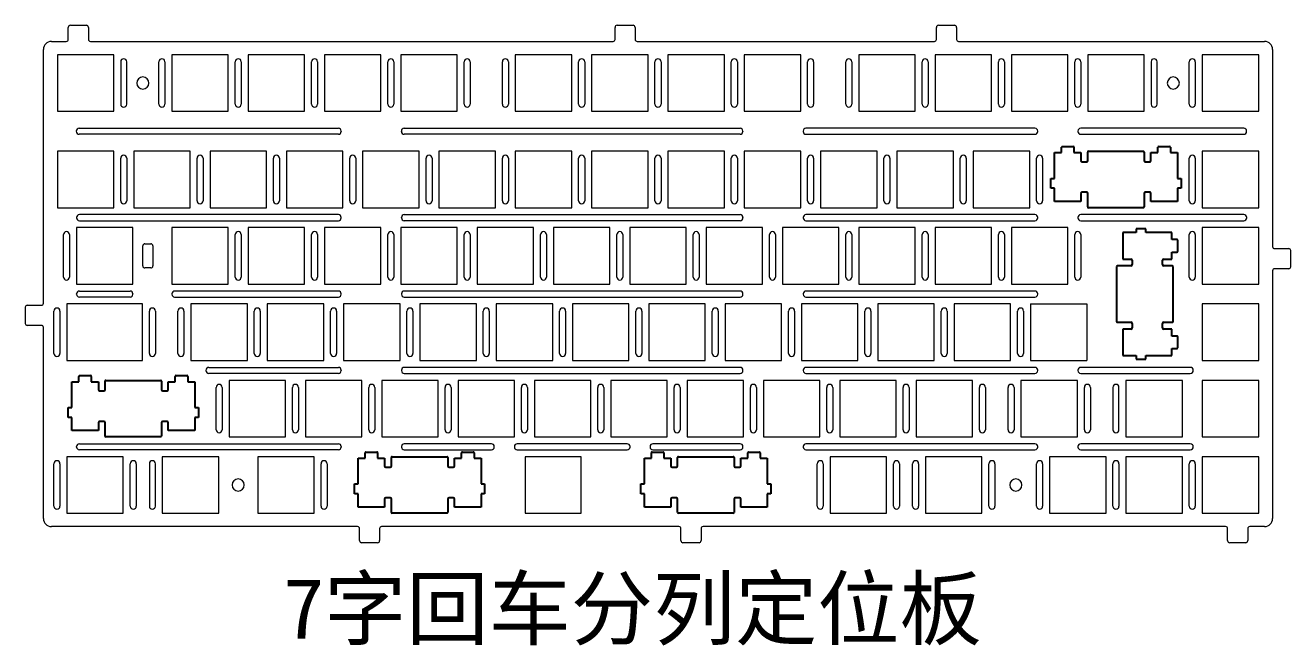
# Model space of a CAD drawing. Header units: millimetres. Extents: x 1701 to 2016, y 630 to 1295.
# Drawn here: x 1701.1 to 2016.1, y 629.6 to 783.9 of the extents above; entities that cross this region are included whole.
import ezdxf

# ---------------------------------------------------------------- set-up
doc = ezdxf.new("R2010")
doc.units = ezdxf.units.MM
doc.layers.add('102', color=7, linetype='Continuous', true_color=0xffffff)
doc.styles.get("Standard").update_dxf_attribs({"font": 'arial.ttf'})

msp = doc.modelspace()

# ---------------------------------------------------------------- linework, layer by layer
at = {"layer": '102', "color": 7, "linetype": 'Continuous', "lineweight": 18}
for p, q in [((1711.78, 780.42), (1711.78, 783.42)), ((1712.28, 783.92), (1716.28, 783.92)), ((1716.78, 783.42), (1716.78, 780.42)), ((1847.88, 780.42), (1847.88, 783.42)), ((1848.38, 783.92), (1852.38, 783.92)), ((1852.88, 783.42), (1852.88, 780.42)), ((1927.88, 780.42), (1927.88, 783.42)), ((1928.38, 783.92), (1932.38, 783.92)), ((1932.88, 783.42), (1932.88, 780.42)), ((1707.57, 779.92), (1711.28, 779.92)), ((1717.28, 779.92), (1847.38, 779.92)), ((1853.38, 779.92), (1927.38, 779.92)), ((1933.38, 779.92), (2009.57, 779.92)), ((1705.57, 714.77), (1705.57, 777.92)), ((1709.05, 776.6), (1709.05, 762.55)), ((1723.1, 776.6), (1709.05, 776.6)), ((1723.1, 762.55), (1723.1, 776.6)), ((1737.55, 776.6), (1737.55, 762.55)), ((1751.6, 776.6), (1737.55, 776.6)), ((1751.6, 762.55), (1751.6, 776.6)), ((1756.55, 776.6), (1756.55, 762.55)), ((1770.6, 776.6), (1756.55, 776.6)), ((1770.6, 762.55), (1770.6, 776.6)), ((1775.55, 776.6), (1775.55, 762.55)), ((1789.6, 776.6), (1775.55, 776.6)), ((1789.6, 762.55), (1789.6, 776.6)), ((1794.55, 776.6), (1794.55, 762.55)), ((1808.6, 776.6), (1794.55, 776.6)), ((1808.6, 762.55), (1808.6, 776.6)), ((1823.05, 776.6), (1823.05, 762.55)), ((1837.1, 776.6), (1823.05, 776.6)), ((1837.1, 762.55), (1837.1, 776.6)), ((1842.05, 776.6), (1842.05, 762.55)), ((1856.1, 776.6), (1842.05, 776.6)), ((1856.1, 762.55), (1856.1, 776.6)), ((1861.05, 776.6), (1861.05, 762.55)), ((1875.1, 776.6), (1861.05, 776.6)), ((1875.1, 762.55), (1875.1, 776.6)), ((1880.05, 776.6), (1880.05, 762.55)), ((1894.1, 776.6), (1880.05, 776.6)), ((1894.1, 762.55), (1894.1, 776.6)), ((1922.6, 776.6), (1908.55, 776.6)), ((1908.55, 776.6), (1908.55, 762.55)), ((1922.6, 762.55), (1922.6, 776.6)), ((1941.6, 776.6), (1927.55, 776.6)), ((1927.55, 776.6), (1927.55, 762.55)), ((1941.6, 762.55), (1941.6, 776.6)), ((1960.6, 776.6), (1946.55, 776.6)), ((1946.55, 776.6), (1946.55, 762.55)), ((1960.6, 762.55), (1960.6, 776.6)), ((1979.6, 776.6), (1965.55, 776.6)), ((1965.55, 776.6), (1965.55, 762.55)), ((1979.6, 762.55), (1979.6, 776.6)), ((2008.1, 776.6), (1994.05, 776.6)), ((1994.05, 776.6), (1994.05, 762.55)), ((2008.1, 762.55), (2008.1, 776.6)), ((2011.57, 777.92), (2011.57, 728.87)), ((1724.82, 774.85), (1724.82, 764.3)), ((1726.32, 764.3), (1726.32, 774.85)), ((1734.32, 764.3), (1734.32, 774.85)), ((1735.82, 774.85), (1735.82, 764.3)), ((1753.32, 764.3), (1753.32, 774.85)), ((1754.82, 774.85), (1754.82, 764.3)), ((1772.32, 764.3), (1772.32, 774.85)), ((1773.82, 774.85), (1773.82, 764.3)), ((1791.32, 764.3), (1791.32, 774.85)), ((1792.82, 774.85), (1792.82, 764.3)), ((1810.32, 764.3), (1810.32, 774.85)), ((1811.82, 774.85), (1811.82, 764.3)), ((1819.82, 764.3), (1819.82, 774.85)), ((1821.32, 774.85), (1821.32, 764.3)), ((1838.82, 764.3), (1838.82, 774.85)), ((1840.32, 774.85), (1840.32, 764.3)), ((1857.82, 764.3), (1857.82, 774.85)), ((1859.32, 774.85), (1859.32, 764.3)), ((1876.82, 764.3), (1876.82, 774.85)), ((1878.32, 774.85), (1878.32, 764.3)), ((1895.82, 764.3), (1895.82, 774.85)), ((1897.32, 774.85), (1897.32, 764.3)), ((1905.32, 764.3), (1905.32, 774.85)), ((1906.82, 774.85), (1906.82, 764.3)), ((1924.32, 764.3), (1924.32, 774.85)), ((1925.82, 774.85), (1925.82, 764.3)), ((1943.32, 764.3), (1943.32, 774.85)), ((1944.82, 774.85), (1944.82, 764.3)), ((1962.32, 764.3), (1962.32, 774.85)), ((1963.82, 774.85), (1963.82, 764.3)), ((1981.32, 774.85), (1981.32, 764.3)), ((1982.82, 764.3), (1982.82, 774.85)), ((1990.82, 764.3), (1990.82, 774.85)), ((1992.32, 774.85), (1992.32, 764.3)), ((1709.05, 762.55), (1723.1, 762.55)), ((1737.55, 762.55), (1751.6, 762.55)), ((1756.55, 762.55), (1770.6, 762.55)), ((1775.55, 762.55), (1789.6, 762.55)), ((1794.55, 762.55), (1808.6, 762.55)), ((1823.05, 762.55), (1837.1, 762.55)), ((1842.05, 762.55), (1856.1, 762.55)), ((1861.05, 762.55), (1875.1, 762.55)), ((1880.05, 762.55), (1894.1, 762.55)), ((1908.55, 762.55), (1922.6, 762.55)), ((1927.55, 762.55), (1941.6, 762.55)), ((1946.55, 762.55), (1960.6, 762.55)), ((1965.55, 762.55), (1979.6, 762.55)), ((1994.05, 762.55), (2008.1, 762.55)), ((1714.51, 758.32), (1779, 758.32)), ((1779, 756.82), (1714.51, 756.82)), ((1779.7, 757.62), (1779.7, 757.52)), ((1794.7, 757.52), (1794.7, 757.62)), ((1795.4, 758.32), (1879, 758.32)), ((1879, 756.82), (1795.4, 756.82)), ((1879.7, 757.62), (1879.7, 757.52)), ((1894.7, 757.62), (1894.7, 757.52)), ((1952.4, 758.32), (1895.4, 758.32)), ((1895.4, 756.82), (1952.4, 756.82)), ((1953.1, 757.52), (1953.1, 757.62)), ((1963.1, 757.62), (1963.1, 757.52)), ((2004.41, 758.32), (1963.8, 758.32)), ((1963.8, 756.82), (2004.41, 756.82)), ((2005.11, 757.52), (2005.11, 757.62)), ((1709.05, 752.6), (1709.05, 738.55)), ((1723.1, 752.6), (1709.05, 752.6)), ((1723.1, 738.55), (1723.1, 752.6)), ((1724.82, 740.3), (1724.82, 750.85)), ((1726.32, 750.85), (1726.32, 740.3)), ((1728.05, 752.6), (1728.05, 738.55)), ((1742.1, 752.6), (1728.05, 752.6)), ((1742.1, 738.55), (1742.1, 752.6)), ((1743.82, 740.3), (1743.82, 750.85)), ((1745.32, 750.85), (1745.32, 740.3)), ((1747.05, 752.6), (1747.05, 738.55)), ((1761.1, 752.6), (1747.05, 752.6)), ((1761.1, 738.55), (1761.1, 752.6)), ((1762.82, 740.3), (1762.82, 750.85)), ((1764.32, 750.85), (1764.32, 740.3)), ((1766.05, 752.6), (1766.05, 738.55)), ((1780.1, 752.6), (1766.05, 752.6)), ((1780.1, 738.55), (1780.1, 752.6)), ((1781.82, 740.3), (1781.82, 750.85)), ((1783.32, 750.85), (1783.32, 740.3)), ((1785.05, 752.6), (1785.05, 738.55)), ((1799.1, 752.6), (1785.05, 752.6)), ((1799.1, 738.55), (1799.1, 752.6)), ((1800.82, 740.3), (1800.82, 750.85)), ((1802.32, 750.85), (1802.32, 740.3)), ((1804.05, 752.6), (1804.05, 738.55)), ((1818.1, 752.6), (1804.05, 752.6)), ((1818.1, 738.55), (1818.1, 752.6)), ((1819.82, 740.3), (1819.82, 750.85)), ((1821.32, 750.85), (1821.32, 740.3)), ((1823.05, 752.6), (1823.05, 738.55)), ((1837.1, 752.6), (1823.05, 752.6)), ((1837.1, 738.55), (1837.1, 752.6)), ((1838.82, 740.3), (1838.82, 750.85)), ((1840.32, 750.85), (1840.32, 740.3)), ((1842.05, 752.6), (1842.05, 738.55)), ((1856.1, 752.6), (1842.05, 752.6)), ((1856.1, 738.55), (1856.1, 752.6)), ((1857.82, 740.3), (1857.82, 750.85)), ((1859.32, 750.85), (1859.32, 740.3)), ((1861.05, 752.6), (1861.05, 738.55)), ((1875.1, 752.6), (1861.05, 752.6)), ((1875.1, 738.55), (1875.1, 752.6)), ((1876.82, 740.3), (1876.82, 750.85)), ((1878.32, 750.85), (1878.32, 740.3)), ((1880.05, 752.6), (1880.05, 738.55)), ((1894.1, 752.6), (1880.05, 752.6)), ((1894.1, 738.55), (1894.1, 752.6)), ((1895.82, 740.3), (1895.82, 750.85)), ((1897.32, 750.85), (1897.32, 740.3)), ((1913.1, 752.6), (1899.05, 752.6)), ((1899.05, 752.6), (1899.05, 738.55)), ((1913.1, 738.55), (1913.1, 752.6)), ((1914.82, 740.3), (1914.82, 750.85)), ((1916.32, 750.85), (1916.32, 740.3)), ((1932.1, 752.6), (1918.05, 752.6)), ((1918.05, 752.6), (1918.05, 738.55)), ((1932.1, 738.55), (1932.1, 752.6)), ((1933.82, 740.3), (1933.82, 750.85)), ((1935.32, 750.85), (1935.32, 740.3)), ((1951.1, 752.6), (1937.05, 752.6)), ((1937.05, 752.6), (1937.05, 738.55)), ((1951.1, 738.55), (1951.1, 752.6)), ((1952.82, 740.3), (1952.82, 750.85)), ((1954.32, 750.85), (1954.32, 740.3)), ((1990.82, 740.3), (1990.82, 750.85)), ((1992.32, 750.85), (1992.32, 740.3)), ((2008.1, 752.6), (1994.05, 752.6)), ((1994.05, 752.6), (1994.05, 738.55)), ((2008.1, 738.55), (2008.1, 752.6)), ((1709.05, 738.55), (1723.1, 738.55)), ((1728.05, 738.55), (1742.1, 738.55)), ((1747.05, 738.55), (1761.1, 738.55)), ((1766.05, 738.55), (1780.1, 738.55)), ((1785.05, 738.55), (1799.1, 738.55)), ((1804.05, 738.55), (1818.1, 738.55)), ((1823.05, 738.55), (1837.1, 738.55)), ((1842.05, 738.55), (1856.1, 738.55)), ((1861.05, 738.55), (1875.1, 738.55)), ((1880.05, 738.55), (1894.1, 738.55)), ((1899.05, 738.55), (1913.1, 738.55)), ((1918.05, 738.55), (1932.1, 738.55)), ((1937.05, 738.55), (1951.1, 738.55)), ((1994.05, 738.55), (2008.1, 738.55)), ((1713.82, 736.12), (1713.82, 736.02)), ((1779.01, 736.82), (1714.52, 736.82)), ((1714.52, 735.32), (1779.01, 735.32)), ((1779.71, 736.02), (1779.71, 736.12)), ((1794.71, 736.02), (1794.71, 736.12)), ((1795.41, 736.82), (1879.01, 736.82)), ((1879.01, 735.32), (1795.41, 735.32)), ((1879.71, 736.12), (1879.71, 736.02)), ((1894.71, 736.12), (1894.71, 736.02)), ((1952.41, 736.82), (1895.41, 736.82)), ((1895.41, 735.32), (1952.41, 735.32)), ((1953.11, 736.02), (1953.11, 736.12)), ((1963.11, 736.12), (1963.11, 736.02)), ((2004.42, 736.82), (1963.81, 736.82)), ((1963.81, 735.32), (2004.42, 735.32)), ((2005.12, 736.02), (2005.12, 736.12)), ((1710.57, 721.3), (1710.57, 731.85)), ((1712.07, 731.85), (1712.07, 721.3)), ((1713.8, 733.6), (1713.8, 719.55)), ((1727.85, 733.6), (1713.8, 733.6)), ((1727.85, 719.55), (1727.85, 733.6)), ((1737.55, 733.6), (1737.55, 719.55)), ((1751.6, 733.6), (1737.55, 733.6)), ((1751.6, 719.55), (1751.6, 733.6)), ((1753.32, 721.3), (1753.32, 731.85)), ((1754.82, 731.85), (1754.82, 721.3)), ((1756.55, 733.6), (1756.55, 719.55)), ((1770.6, 733.6), (1756.55, 733.6)), ((1770.6, 719.55), (1770.6, 733.6)), ((1772.32, 721.3), (1772.32, 731.85)), ((1773.82, 731.85), (1773.82, 721.3)), ((1775.55, 733.6), (1775.55, 719.55)), ((1789.6, 733.6), (1775.55, 733.6)), ((1789.6, 719.55), (1789.6, 733.6)), ((1791.32, 721.3), (1791.32, 731.85)), ((1792.82, 731.85), (1792.82, 721.3)), ((1794.55, 733.6), (1794.55, 719.55)), ((1808.6, 733.6), (1794.55, 733.6)), ((1808.6, 719.55), (1808.6, 733.6)), ((1810.32, 721.3), (1810.32, 731.85)), ((1811.82, 731.85), (1811.82, 721.3)), ((1813.55, 733.6), (1813.55, 719.55)), ((1827.6, 733.6), (1813.55, 733.6)), ((1827.6, 719.55), (1827.6, 733.6)), ((1829.32, 721.3), (1829.32, 731.85)), ((1830.82, 731.85), (1830.82, 721.3)), ((1832.55, 733.6), (1832.55, 719.55)), ((1846.6, 733.6), (1832.55, 733.6)), ((1846.6, 719.55), (1846.6, 733.6)), ((1848.32, 721.3), (1848.32, 731.85)), ((1849.82, 731.85), (1849.82, 721.3)), ((1851.55, 733.6), (1851.55, 719.55)), ((1865.6, 733.6), (1851.55, 733.6)), ((1865.6, 719.55), (1865.6, 733.6)), ((1867.32, 721.3), (1867.32, 731.85)), ((1868.82, 731.85), (1868.82, 721.3)), ((1870.55, 733.6), (1870.55, 719.55)), ((1884.6, 733.6), (1870.55, 733.6)), ((1884.6, 719.55), (1884.6, 733.6)), ((1886.32, 721.3), (1886.32, 731.85)), ((1887.82, 731.85), (1887.82, 721.3)), ((1889.55, 733.6), (1889.55, 719.55)), ((1903.6, 733.6), (1889.55, 733.6)), ((1903.6, 719.55), (1903.6, 733.6)), ((1905.32, 721.3), (1905.32, 731.85)), ((1906.82, 731.85), (1906.82, 721.3)), ((1922.6, 733.6), (1908.55, 733.6)), ((1908.55, 733.6), (1908.55, 719.55)), ((1922.6, 719.55), (1922.6, 733.6)), ((1924.32, 721.3), (1924.32, 731.85)), ((1925.82, 731.85), (1925.82, 721.3)), ((1941.6, 733.6), (1927.55, 733.6)), ((1927.55, 733.6), (1927.55, 719.55)), ((1941.6, 719.55), (1941.6, 733.6)), ((1943.32, 721.3), (1943.32, 731.85)), ((1944.82, 731.85), (1944.82, 721.3)), ((1960.6, 733.6), (1946.55, 733.6)), ((1946.55, 733.6), (1946.55, 719.55)), ((1960.6, 719.55), (1960.6, 733.6)), ((1962.32, 721.3), (1962.32, 731.85)), ((1963.82, 731.85), (1963.82, 721.3)), ((1990.82, 721.3), (1990.82, 731.85)), ((1992.32, 731.85), (1992.32, 721.3)), ((2008.1, 733.6), (1994.05, 733.6)), ((1994.05, 733.6), (1994.05, 719.55)), ((2008.1, 719.55), (2008.1, 733.6)), ((1730.32, 724.07), (1730.32, 729.07)), ((1730.82, 729.57), (1732.32, 729.57)), ((1732.82, 729.07), (1732.82, 724.07)), ((2012.07, 728.37), (2015.57, 728.37)), ((2016.07, 723.87), (2016.07, 727.87)), ((1732.32, 723.57), (1730.82, 723.57)), ((2011.57, 722.87), (2011.57, 661.22)), ((2015.57, 723.37), (2012.07, 723.37)), ((1713.8, 719.55), (1727.85, 719.55)), ((1737.55, 719.55), (1751.6, 719.55)), ((1756.55, 719.55), (1770.6, 719.55)), ((1775.55, 719.55), (1789.6, 719.55)), ((1794.55, 719.55), (1808.6, 719.55)), ((1813.55, 719.55), (1827.6, 719.55)), ((1832.55, 719.55), (1846.6, 719.55)), ((1851.55, 719.55), (1865.6, 719.55)), ((1870.55, 719.55), (1884.6, 719.55)), ((1889.55, 719.55), (1903.6, 719.55)), ((1908.55, 719.55), (1922.6, 719.55)), ((1927.55, 719.55), (1941.6, 719.55)), ((1946.55, 719.55), (1960.6, 719.55)), ((1994.05, 719.55), (2008.1, 719.55)), ((1713.82, 717.02), (1713.82, 717.12)), ((1714.52, 717.82), (1727.15, 717.82)), ((1727.15, 716.32), (1714.52, 716.32)), ((1727.85, 717.12), (1727.85, 717.02)), ((1737.55, 717.12), (1737.55, 717.02)), ((1779.01, 717.82), (1738.25, 717.82)), ((1738.25, 716.32), (1779.01, 716.32)), ((1779.71, 717.02), (1779.71, 717.12)), ((1794.71, 717.12), (1794.71, 717.02)), ((1879.01, 717.82), (1795.41, 717.82)), ((1795.41, 716.32), (1879.01, 716.32)), ((1879.71, 717.02), (1879.71, 717.12)), ((1894.71, 717.12), (1894.71, 717.02)), ((1952.41, 717.82), (1895.41, 717.82)), ((1895.41, 716.32), (1952.41, 716.32)), ((1953.11, 717.02), (1953.11, 717.12)), ((1701.07, 713.77), (1701.07, 709.77)), ((1701.57, 714.27), (1705.07, 714.27)), ((1708.2, 702.3), (1708.2, 712.85)), ((1709.7, 712.85), (1709.7, 702.3)), ((1711.42, 714.6), (1711.42, 700.55)), ((1730.22, 714.6), (1711.42, 714.6)), ((1730.22, 700.55), (1730.22, 714.6)), ((1731.95, 702.3), (1731.95, 712.85)), ((1733.45, 712.85), (1733.45, 702.3)), ((1739.07, 702.3), (1739.07, 712.85)), ((1740.57, 712.85), (1740.57, 702.3)), ((1742.3, 714.6), (1742.3, 700.55)), ((1756.35, 714.6), (1742.3, 714.6)), ((1756.35, 700.55), (1756.35, 714.6)), ((1758.07, 702.3), (1758.07, 712.85)), ((1759.57, 712.85), (1759.57, 702.3)), ((1775.35, 714.6), (1761.3, 714.6)), ((1761.3, 714.6), (1761.3, 700.55)), ((1775.35, 700.55), (1775.35, 714.6)), ((1777.07, 702.3), (1777.07, 712.85)), ((1778.57, 712.85), (1778.57, 702.3)), ((1794.35, 714.6), (1780.3, 714.6)), ((1780.3, 714.6), (1780.3, 700.55)), ((1794.35, 700.55), (1794.35, 714.6)), ((1796.07, 702.3), (1796.07, 712.85)), ((1797.57, 712.85), (1797.57, 702.3)), ((1813.35, 714.6), (1799.3, 714.6)), ((1799.3, 714.6), (1799.3, 700.55)), ((1813.35, 700.55), (1813.35, 714.6)), ((1815.07, 702.3), (1815.07, 712.85)), ((1816.57, 712.85), (1816.57, 702.3)), ((1832.35, 714.6), (1818.3, 714.6)), ((1818.3, 714.6), (1818.3, 700.55)), ((1832.35, 700.55), (1832.35, 714.6)), ((1834.07, 702.3), (1834.07, 712.85)), ((1835.57, 712.85), (1835.57, 702.3)), ((1851.35, 714.6), (1837.3, 714.6)), ((1837.3, 714.6), (1837.3, 700.55)), ((1851.35, 700.55), (1851.35, 714.6)), ((1853.07, 702.3), (1853.07, 712.85)), ((1854.57, 712.85), (1854.57, 702.3)), ((1870.35, 714.6), (1856.3, 714.6)), ((1856.3, 714.6), (1856.3, 700.55)), ((1870.35, 700.55), (1870.35, 714.6)), ((1872.07, 702.3), (1872.07, 712.85)), ((1873.57, 712.85), (1873.57, 702.3)), ((1889.35, 714.6), (1875.3, 714.6)), ((1875.3, 714.6), (1875.3, 700.55)), ((1889.35, 700.55), (1889.35, 714.6)), ((1891.07, 702.3), (1891.07, 712.85)), ((1892.57, 712.85), (1892.57, 702.3)), ((1908.35, 714.6), (1894.3, 714.6)), ((1894.3, 714.6), (1894.3, 700.55)), ((1908.35, 700.55), (1908.35, 714.6)), ((1910.07, 702.3), (1910.07, 712.85)), ((1911.57, 712.85), (1911.57, 702.3)), ((1927.35, 714.6), (1913.3, 714.6)), ((1913.3, 714.6), (1913.3, 700.55)), ((1927.35, 700.55), (1927.35, 714.6)), ((1929.07, 702.3), (1929.07, 712.85)), ((1930.57, 712.85), (1930.57, 702.3)), ((1946.35, 714.6), (1932.3, 714.6)), ((1932.3, 714.6), (1932.3, 700.55)), ((1946.35, 700.55), (1946.35, 714.6)), ((1948.07, 702.3), (1948.07, 712.85)), ((1949.57, 712.85), (1949.57, 702.3)), ((1951.3, 714.6), (1965.35, 714.6)), ((1951.3, 714.6), (1951.3, 700.55)), ((1965.35, 714.6), (1965.35, 700.55)), ((2008.1, 714.6), (1994.05, 714.6)), ((1994.05, 714.6), (1994.05, 700.55)), ((2008.1, 700.55), (2008.1, 714.6)), ((1705.07, 709.27), (1701.57, 709.27)), ((1705.57, 661.22), (1705.57, 708.77)), ((1711.42, 700.55), (1730.22, 700.55)), ((1742.3, 700.55), (1756.35, 700.55)), ((1761.3, 700.55), (1775.35, 700.55)), ((1780.3, 700.55), (1794.35, 700.55)), ((1799.3, 700.55), (1813.35, 700.55)), ((1818.3, 700.55), (1832.35, 700.55)), ((1837.3, 700.55), (1851.35, 700.55)), ((1856.3, 700.55), (1870.35, 700.55)), ((1875.3, 700.55), (1889.35, 700.55)), ((1894.3, 700.55), (1908.35, 700.55)), ((1913.3, 700.55), (1927.35, 700.55)), ((1932.3, 700.55), (1946.35, 700.55)), ((1951.3, 700.55), (1965.35, 700.55)), ((1994.05, 700.55), (2008.1, 700.55)), ((1746.76, 698.82), (1779.01, 698.82)), ((1779.01, 697.32), (1746.76, 697.32)), ((1779.71, 698.12), (1779.71, 698.02)), ((1794.71, 698.12), (1794.71, 698.02)), ((1879.01, 698.82), (1795.41, 698.82)), ((1795.41, 697.32), (1879.01, 697.32)), ((1879.71, 698.02), (1879.71, 698.12)), ((1894.71, 698.12), (1894.71, 698.02)), ((1952.41, 698.82), (1895.41, 698.82)), ((1895.41, 697.32), (1952.41, 697.32)), ((1953.11, 698.02), (1953.11, 698.12)), ((1963.11, 698.12), (1963.11, 698.02)), ((1991.06, 698.82), (1963.81, 698.82)), ((1963.81, 697.32), (1991.06, 697.32)), ((1748.57, 683.3), (1748.57, 693.85)), ((1750.07, 693.85), (1750.07, 683.3)), ((1751.8, 695.6), (1751.8, 681.55)), ((1765.85, 695.6), (1751.8, 695.6)), ((1765.85, 681.55), (1765.85, 695.6)), ((1767.57, 683.3), (1767.57, 693.85)), ((1769.07, 693.85), (1769.07, 683.3)), ((1770.8, 695.6), (1770.8, 681.55)), ((1784.85, 695.6), (1770.8, 695.6)), ((1784.85, 681.55), (1784.85, 695.6)), ((1786.57, 683.3), (1786.57, 693.85)), ((1788.07, 693.85), (1788.07, 683.3)), ((1803.85, 695.6), (1789.8, 695.6)), ((1789.8, 695.6), (1789.8, 681.55)), ((1803.85, 681.55), (1803.85, 695.6)), ((1805.57, 683.3), (1805.57, 693.85)), ((1807.07, 693.85), (1807.07, 683.3)), ((1822.85, 695.6), (1808.8, 695.6)), ((1808.8, 695.6), (1808.8, 681.55)), ((1822.85, 681.55), (1822.85, 695.6)), ((1824.57, 683.3), (1824.57, 693.85)), ((1826.07, 693.85), (1826.07, 683.3)), ((1841.85, 695.6), (1827.8, 695.6)), ((1827.8, 695.6), (1827.8, 681.55)), ((1841.85, 681.55), (1841.85, 695.6)), ((1843.57, 683.3), (1843.57, 693.85)), ((1845.07, 693.85), (1845.07, 683.3)), ((1860.85, 695.6), (1846.8, 695.6)), ((1846.8, 695.6), (1846.8, 681.55)), ((1860.85, 681.55), (1860.85, 695.6)), ((1862.57, 683.3), (1862.57, 693.85)), ((1864.07, 693.85), (1864.07, 683.3)), ((1879.85, 695.6), (1865.8, 695.6)), ((1865.8, 695.6), (1865.8, 681.55)), ((1879.85, 681.55), (1879.85, 695.6)), ((1881.57, 683.3), (1881.57, 693.85)), ((1883.07, 693.85), (1883.07, 683.3)), ((1898.85, 695.6), (1884.8, 695.6)), ((1884.8, 695.6), (1884.8, 681.55)), ((1898.85, 681.55), (1898.85, 695.6)), ((1900.57, 683.3), (1900.57, 693.85)), ((1902.07, 693.85), (1902.07, 683.3)), ((1917.85, 695.6), (1903.8, 695.6)), ((1903.8, 695.6), (1903.8, 681.55)), ((1917.85, 681.55), (1917.85, 695.6)), ((1919.57, 683.3), (1919.57, 693.85)), ((1921.07, 693.85), (1921.07, 683.3)), ((1936.85, 695.6), (1922.8, 695.6)), ((1922.8, 695.6), (1922.8, 681.55)), ((1936.85, 681.55), (1936.85, 695.6)), ((1938.57, 683.3), (1938.57, 693.85)), ((1940.07, 693.85), (1940.07, 683.3)), ((1945.7, 683.3), (1945.7, 693.85)), ((1947.2, 693.85), (1947.2, 683.3)), ((1948.92, 695.6), (1948.92, 681.55)), ((1962.97, 695.6), (1948.92, 695.6)), ((1962.97, 681.55), (1962.97, 695.6)), ((1964.7, 683.3), (1964.7, 693.85)), ((1966.2, 693.85), (1966.2, 683.3)), ((1971.82, 693.85), (1971.82, 683.3)), ((1973.32, 683.3), (1973.32, 693.85)), ((1975.05, 695.6), (1975.05, 681.55)), ((1989.1, 695.6), (1975.05, 695.6)), ((1989.1, 681.55), (1989.1, 695.6)), ((1994.05, 695.6), (1994.05, 681.55)), ((2008.1, 695.6), (1994.05, 695.6)), ((2008.1, 681.55), (2008.1, 695.6)), ((1751.8, 681.55), (1765.85, 681.55)), ((1770.8, 681.55), (1784.85, 681.55)), ((1789.8, 681.55), (1803.85, 681.55)), ((1808.8, 681.55), (1822.85, 681.55)), ((1827.8, 681.55), (1841.85, 681.55)), ((1846.8, 681.55), (1860.85, 681.55)), ((1865.8, 681.55), (1879.85, 681.55)), ((1884.8, 681.55), (1898.85, 681.55)), ((1903.8, 681.55), (1917.85, 681.55)), ((1922.8, 681.55), (1936.85, 681.55)), ((1948.92, 681.55), (1962.97, 681.55)), ((1975.05, 681.55), (1989.1, 681.55)), ((1994.05, 681.55), (2008.1, 681.55)), ((1713.82, 679.02), (1713.82, 679.12)), ((1714.52, 679.82), (1779.01, 679.82)), ((1779.01, 678.32), (1714.52, 678.32)), ((1779.71, 679.12), (1779.71, 679.02)), ((1794.71, 679.12), (1794.71, 679.02)), ((1817.12, 679.82), (1795.41, 679.82)), ((1795.41, 678.32), (1817.12, 678.32)), ((1817.82, 679.02), (1817.82, 679.12)), ((1822.82, 679.12), (1822.82, 679.02)), ((1850.9, 679.82), (1823.52, 679.82)), ((1823.52, 678.32), (1850.9, 678.32)), ((1851.6, 679.02), (1851.6, 679.12)), ((1856.6, 679.12), (1856.6, 679.02)), ((1879.01, 679.82), (1857.3, 679.82)), ((1857.3, 678.32), (1879.01, 678.32)), ((1879.71, 679.02), (1879.71, 679.12)), ((1894.71, 679.12), (1894.71, 679.02)), ((1952.41, 679.82), (1895.41, 679.82)), ((1895.41, 678.32), (1952.41, 678.32)), ((1953.11, 679.02), (1953.11, 679.12)), ((1963.11, 679.12), (1963.11, 679.02)), ((1991.06, 679.82), (1963.81, 679.82)), ((1963.81, 678.32), (1991.06, 678.32)), ((1708.2, 664.3), (1708.2, 674.85)), ((1709.7, 674.85), (1709.7, 664.3)), ((1711.42, 676.6), (1711.42, 662.55)), ((1725.47, 676.6), (1711.42, 676.6)), ((1725.47, 662.55), (1725.47, 676.6)), ((1727.2, 664.3), (1727.2, 674.85)), ((1728.7, 674.85), (1728.7, 664.3)), ((1731.95, 674.85), (1731.95, 664.3)), ((1733.45, 664.3), (1733.45, 674.85)), ((1735.17, 676.6), (1735.17, 662.55)), ((1749.22, 676.6), (1735.17, 676.6)), ((1749.22, 662.55), (1749.22, 676.6)), ((1758.92, 676.6), (1758.92, 662.55)), ((1772.97, 676.6), (1758.92, 676.6)), ((1772.97, 662.55), (1772.97, 676.6)), ((1774.7, 664.3), (1774.7, 674.85)), ((1776.2, 674.85), (1776.2, 664.3)), ((1825.47, 676.57), (1825.47, 662.57)), ((1839.47, 676.57), (1825.47, 676.57)), ((1839.47, 662.57), (1839.47, 676.57)), ((1898.2, 664.3), (1898.2, 674.85)), ((1899.7, 674.85), (1899.7, 664.3)), ((1901.42, 676.6), (1901.42, 662.55)), ((1915.47, 676.6), (1901.42, 676.6)), ((1915.47, 662.55), (1915.47, 676.6)), ((1917.2, 664.3), (1917.2, 674.85)), ((1918.7, 674.85), (1918.7, 664.3)), ((1921.95, 664.3), (1921.95, 674.85)), ((1923.45, 674.85), (1923.45, 664.3)), ((1925.17, 676.6), (1925.17, 662.55)), ((1939.22, 676.6), (1925.17, 676.6)), ((1939.22, 662.55), (1939.22, 676.6)), ((1940.95, 664.3), (1940.95, 674.85)), ((1942.45, 674.85), (1942.45, 664.3)), ((1952.82, 664.3), (1952.82, 674.85)), ((1954.32, 674.85), (1954.32, 664.3)), ((1956.05, 676.6), (1956.05, 662.55)), ((1970.1, 676.6), (1956.05, 676.6)), ((1970.1, 662.55), (1970.1, 676.6)), ((1971.82, 664.3), (1971.82, 674.85)), ((1973.32, 674.85), (1973.32, 664.3)), ((1975.05, 676.6), (1975.05, 662.55)), ((1989.1, 676.6), (1975.05, 676.6)), ((1989.1, 662.55), (1989.1, 676.6)), ((1990.82, 664.3), (1990.82, 674.85)), ((1992.32, 674.85), (1992.32, 664.3)), ((1994.05, 676.6), (1994.05, 662.55)), ((2008.1, 676.6), (1994.05, 676.6)), ((2008.1, 662.55), (2008.1, 676.6)), ((1711.42, 662.55), (1725.47, 662.55)), ((1735.17, 662.55), (1749.22, 662.55)), ((1758.92, 662.55), (1772.97, 662.55)), ((1825.47, 662.57), (1839.47, 662.57)), ((1901.42, 662.55), (1915.47, 662.55)), ((1925.17, 662.55), (1939.22, 662.55)), ((1956.05, 662.55), (1970.1, 662.55)), ((1975.05, 662.55), (1989.1, 662.55)), ((1994.05, 662.55), (2008.1, 662.55)), ((1783.78, 659.22), (1707.57, 659.22)), ((1784.28, 655.72), (1784.28, 658.72)), ((1789.28, 658.72), (1789.28, 655.72)), ((1863.78, 659.22), (1789.78, 659.22)), ((1864.28, 655.72), (1864.28, 658.72)), ((1869.28, 658.72), (1869.28, 655.72)), ((1999.88, 659.22), (1869.78, 659.22)), ((2000.38, 655.72), (2000.38, 658.72)), ((2005.38, 658.72), (2005.38, 655.72)), ((2009.57, 659.22), (2005.88, 659.22)), ((1788.78, 655.22), (1784.78, 655.22)), ((1868.78, 655.22), (1864.78, 655.22)), ((2004.88, 655.22), (2000.88, 655.22))]:
    msp.add_line(p, q, dxfattribs=at)
at = {"layer": '102', "color": 7, "linetype": 'Continuous'}
for p, q in [((1959.02, 752.27), (1959.02, 753.57)), ((1959.22, 753.77), (1961.92, 753.77)), ((1962.12, 753.57), (1962.12, 752.27)), ((1983.02, 752.27), (1983.02, 753.57)), ((1983.22, 753.77), (1985.92, 753.77)), ((1986.12, 753.57), (1986.12, 752.27)), ((1957.27, 745.82), (1957.27, 752.27)), ((1957.27, 752.27), (1959.02, 752.27)), ((1962.12, 752.27), (1963.87, 752.27)), ((1963.87, 752.27), (1963.87, 750.27)), ((1964.17, 749.97), (1965.25, 749.97)), ((1965.55, 750.27), (1965.55, 752.4)), ((1965.75, 752.6), (1979.4, 752.6)), ((1979.6, 752.4), (1979.6, 750.27)), ((1979.9, 749.97), (1980.97, 749.97)), ((1981.27, 750.27), (1981.27, 752.27)), ((1981.27, 752.27), (1983.02, 752.27)), ((1986.12, 752.27), (1987.87, 752.27)), ((1987.87, 752.27), (1987.87, 745.82)), ((1956.37, 743.4), (1956.37, 745.82)), ((1956.37, 745.82), (1957.27, 745.82)), ((1957.27, 743.4), (1956.37, 743.4)), ((1957.27, 740.09), (1957.27, 743.4)), ((1987.87, 745.82), (1988.77, 745.82)), ((1987.87, 743.4), (1987.87, 740.09)), ((1988.77, 743.4), (1987.87, 743.4)), ((1988.77, 745.82), (1988.77, 743.4)), ((1963.87, 742.09), (1963.87, 740.09)), ((1965.25, 742.39), (1964.17, 742.39)), ((1965.55, 738.75), (1965.55, 742.09)), ((1979.6, 742.09), (1979.6, 738.75)), ((1980.97, 742.39), (1979.9, 742.39)), ((1981.27, 740.09), (1981.27, 742.09)), ((1963.87, 740.09), (1957.27, 740.09)), ((1979.4, 738.55), (1965.75, 738.55)), ((1987.87, 740.09), (1981.27, 740.09)), ((1977.59, 732.37), (1974.28, 732.37)), ((1974.28, 732.37), (1974.28, 725.77)), ((1980.01, 733.27), (1977.59, 733.27)), ((1977.59, 733.27), (1977.59, 732.37)), ((1980.01, 732.37), (1980.01, 733.27)), ((1986.46, 732.37), (1980.01, 732.37)), ((1986.46, 730.62), (1986.46, 732.37)), ((1987.76, 730.62), (1986.46, 730.62)), ((1987.96, 727.72), (1987.96, 730.42)), ((1974.28, 725.77), (1976.28, 725.77)), ((1976.58, 725.47), (1976.58, 724.4)), ((1984.16, 724.4), (1984.16, 725.47)), ((1984.46, 725.77), (1986.46, 725.77)), ((1986.46, 727.52), (1987.76, 727.52)), ((1986.46, 725.77), (1986.46, 727.52)), ((1972.74, 723.9), (1972.74, 710.25)), ((1976.28, 724.1), (1972.94, 724.1)), ((1986.59, 724.1), (1984.46, 724.1)), ((1986.79, 710.25), (1986.79, 723.9)), ((1972.94, 710.05), (1976.28, 710.05)), ((1976.58, 709.75), (1976.58, 708.67)), ((1984.16, 708.67), (1984.16, 709.75)), ((1984.46, 710.05), (1986.59, 710.05)), ((1976.28, 708.37), (1974.28, 708.37)), ((1974.28, 708.37), (1974.28, 701.77)), ((1986.46, 708.37), (1984.46, 708.37)), ((1986.46, 706.62), (1986.46, 708.37)), ((1987.76, 706.62), (1986.46, 706.62)), ((1987.96, 703.72), (1987.96, 706.42)), ((1986.46, 703.52), (1987.76, 703.52)), ((1986.46, 701.77), (1986.46, 703.52)), ((1974.28, 701.77), (1977.59, 701.77)), ((1977.59, 701.77), (1977.59, 700.87)), ((1977.59, 700.87), (1980.01, 700.87)), ((1980.01, 701.77), (1986.46, 701.77)), ((1980.01, 700.87), (1980.01, 701.77)), ((1714.4, 695.27), (1714.4, 696.57)), ((1714.6, 696.77), (1717.3, 696.77)), ((1717.5, 696.57), (1717.5, 695.27)), ((1738.4, 695.27), (1738.4, 696.57)), ((1738.6, 696.77), (1741.3, 696.77)), ((1741.5, 696.57), (1741.5, 695.27)), ((1712.65, 688.82), (1712.65, 695.27)), ((1712.65, 695.27), (1714.4, 695.27)), ((1717.5, 695.27), (1719.25, 695.27)), ((1719.25, 695.27), (1719.25, 693.27)), ((1720.92, 693.27), (1720.92, 695.4)), ((1721.12, 695.6), (1734.77, 695.6)), ((1734.97, 695.4), (1734.97, 693.27)), ((1736.65, 693.27), (1736.65, 695.27)), ((1736.65, 695.27), (1738.4, 695.27)), ((1741.5, 695.27), (1743.25, 695.27)), ((1743.25, 695.27), (1743.25, 688.82)), ((1719.55, 692.97), (1720.62, 692.97)), ((1735.27, 692.97), (1736.35, 692.97)), ((1711.75, 686.4), (1711.75, 688.82)), ((1711.75, 688.82), (1712.65, 688.82)), ((1743.25, 688.82), (1744.15, 688.82)), ((1744.15, 688.82), (1744.15, 686.4)), ((1712.65, 686.4), (1711.75, 686.4)), ((1712.65, 683.09), (1712.65, 686.4)), ((1719.25, 685.09), (1719.25, 683.09)), ((1720.62, 685.39), (1719.55, 685.39)), ((1720.92, 681.75), (1720.92, 685.09)), ((1734.97, 685.09), (1734.97, 681.75)), ((1736.35, 685.39), (1735.27, 685.39)), ((1736.65, 683.09), (1736.65, 685.09)), ((1743.25, 686.4), (1743.25, 683.09)), ((1744.15, 686.4), (1743.25, 686.4)), ((1719.25, 683.09), (1712.65, 683.09)), ((1734.77, 681.55), (1721.12, 681.55)), ((1743.25, 683.09), (1736.65, 683.09)), ((1785.67, 676.27), (1785.67, 677.57)), ((1785.87, 677.77), (1788.57, 677.77)), ((1788.77, 677.57), (1788.77, 676.27)), ((1809.67, 676.27), (1809.67, 677.57)), ((1809.87, 677.77), (1812.57, 677.77)), ((1812.77, 677.57), (1812.77, 676.27)), ((1856.92, 676.27), (1856.92, 677.57)), ((1857.12, 677.77), (1859.82, 677.77)), ((1860.02, 677.57), (1860.02, 676.27)), ((1880.92, 676.27), (1880.92, 677.57)), ((1881.12, 677.77), (1883.82, 677.77)), ((1884.02, 677.57), (1884.02, 676.27)), ((1783.92, 669.82), (1783.92, 676.27)), ((1783.92, 676.27), (1785.67, 676.27)), ((1788.77, 676.27), (1790.52, 676.27)), ((1790.52, 676.27), (1790.52, 674.27)), ((1792.2, 674.27), (1792.2, 676.4)), ((1792.4, 676.6), (1806.05, 676.6)), ((1806.25, 676.4), (1806.25, 674.27)), ((1807.92, 674.27), (1807.92, 676.27)), ((1807.92, 676.27), (1809.67, 676.27)), ((1812.77, 676.27), (1814.52, 676.27)), ((1814.52, 676.27), (1814.52, 669.82)), ((1855.17, 669.82), (1855.17, 676.27)), ((1855.17, 676.27), (1856.92, 676.27)), ((1860.02, 676.27), (1861.77, 676.27)), ((1861.77, 676.27), (1861.77, 674.27)), ((1863.45, 674.27), (1863.45, 676.4)), ((1863.65, 676.6), (1877.3, 676.6)), ((1877.5, 676.4), (1877.5, 674.27)), ((1879.17, 674.27), (1879.17, 676.27)), ((1879.17, 676.27), (1880.92, 676.27)), ((1884.02, 676.27), (1885.77, 676.27)), ((1885.77, 676.27), (1885.77, 669.82)), ((1790.82, 673.97), (1791.9, 673.97)), ((1806.55, 673.97), (1807.62, 673.97)), ((1862.07, 673.97), (1863.15, 673.97)), ((1877.8, 673.97), (1878.87, 673.97)), ((1783.02, 667.4), (1783.02, 669.82)), ((1783.02, 669.82), (1783.92, 669.82)), ((1814.52, 669.82), (1815.42, 669.82)), ((1815.42, 669.82), (1815.42, 667.4)), ((1854.27, 667.4), (1854.27, 669.82)), ((1854.27, 669.82), (1855.17, 669.82)), ((1885.77, 669.82), (1886.67, 669.82)), ((1886.67, 669.82), (1886.67, 667.4)), ((1783.92, 667.4), (1783.02, 667.4)), ((1783.92, 664.09), (1783.92, 667.4)), ((1790.52, 666.09), (1790.52, 664.09)), ((1791.9, 666.39), (1790.82, 666.39)), ((1792.2, 662.75), (1792.2, 666.09)), ((1806.25, 666.09), (1806.25, 662.75)), ((1807.62, 666.39), (1806.55, 666.39)), ((1807.92, 664.09), (1807.92, 666.09)), ((1814.52, 667.4), (1814.52, 664.09)), ((1815.42, 667.4), (1814.52, 667.4)), ((1855.17, 667.4), (1854.27, 667.4)), ((1855.17, 664.09), (1855.17, 667.4)), ((1861.77, 666.09), (1861.77, 664.09)), ((1863.15, 666.39), (1862.07, 666.39)), ((1863.45, 662.75), (1863.45, 666.09)), ((1877.5, 666.09), (1877.5, 662.75)), ((1878.87, 666.39), (1877.8, 666.39)), ((1879.17, 664.09), (1879.17, 666.09)), ((1885.77, 667.4), (1885.77, 664.09)), ((1886.67, 667.4), (1885.77, 667.4)), ((1790.52, 664.09), (1783.92, 664.09)), ((1806.05, 662.55), (1792.4, 662.55)), ((1814.52, 664.09), (1807.92, 664.09)), ((1861.77, 664.09), (1855.17, 664.09)), ((1877.3, 662.55), (1863.65, 662.55)), ((1885.77, 664.09), (1879.17, 664.09))]:
    msp.add_line(p, q, dxfattribs=at)
at = {"layer": '102', "color": 7, "linetype": 'Continuous', "lineweight": 18}
for centre, radius, start, end in [((1712.28, 783.42), 0.5, 90, 180), ((1716.28, 783.42), 0.5, 0, 90), ((1848.38, 783.42), 0.5, 90, 180), ((1852.38, 783.42), 0.5, 0, 90), ((1928.38, 783.42), 0.5, 90, 180), ((1932.38, 783.42), 0.5, 0, 90), ((1707.57, 777.92), 2, 90, 180), ((1711.28, 780.42), 0.5, 270, 0.0004), ((1717.28, 780.42), 0.5, 180, 270), ((1847.38, 780.42), 0.5, 270, 0), ((1853.38, 780.42), 0.5, 180, 270), ((1927.38, 780.42), 0.5, 270, 360), ((1933.38, 780.42), 0.5, 180, 270), ((2009.57, 777.92), 2, 360, 90), ((1725.57, 774.85), 0.75, 360, 180), ((1735.07, 774.85), 0.75, 360, 180), ((1754.07, 774.85), 0.75, 360, 180), ((1773.07, 774.85), 0.75, 360, 180), ((1792.07, 774.85), 0.75, 360, 180), ((1811.07, 774.85), 0.75, 360, 180), ((1820.57, 774.85), 0.75, 360, 180), ((1839.57, 774.85), 0.75, 360, 180), ((1858.57, 774.85), 0.75, 360, 180), ((1877.57, 774.85), 0.75, 360, 180), ((1896.57, 774.85), 0.75, 360, 180), ((1906.07, 774.85), 0.75, 360, 180), ((1925.07, 774.85), 0.75, 360, 180), ((1944.07, 774.85), 0.75, 360, 180), ((1963.07, 774.85), 0.75, 360, 180), ((1982.07, 774.85), 0.75, 360, 180), ((1991.57, 774.85), 0.75, 360, 180), ((1730.32, 769.57), 1.5, 0, 180), ((1730.32, 769.57), 1.5, 180, 0), ((1986.85, 769.57), 1.5, 0, 180), ((1986.85, 769.57), 1.5, 180, 0), ((1725.57, 764.3), 0.75, 180, 360), ((1735.07, 764.3), 0.75, 180, 0), ((1754.07, 764.3), 0.75, 180, 0), ((1773.07, 764.3), 0.75, 180, 0), ((1792.07, 764.3), 0.75, 180, 0), ((1811.07, 764.3), 0.75, 180, 0), ((1820.57, 764.3), 0.75, 180, 0), ((1839.57, 764.3), 0.75, 180, 0), ((1858.57, 764.3), 0.75, 180, 0), ((1877.57, 764.3), 0.75, 180, 0), ((1896.57, 764.3), 0.75, 180, 0), ((1906.07, 764.3), 0.75, 180, 0), ((1925.07, 764.3), 0.75, 180, 0), ((1944.07, 764.3), 0.75, 180, 0), ((1963.07, 764.3), 0.75, 180, 0), ((1982.07, 764.3), 0.75, 180, 360), ((1991.57, 764.3), 0.75, 180, 0), ((1714.51, 757.57), 0.75, 90, 270), ((1779, 757.62), 0.7, 0, 90), ((1779, 757.52), 0.7, 270, 0), ((1795.4, 757.62), 0.7, 90, 180), ((1795.4, 757.52), 0.7, 180, 270), ((1879, 757.62), 0.7, 0, 90), ((1879, 757.52), 0.7, 270, 0), ((1895.4, 757.62), 0.7, 90, 180), ((1895.4, 757.52), 0.7, 180, 270), ((1952.4, 757.62), 0.7, 0, 90), ((1952.4, 757.52), 0.7, 270, 0), ((1963.8, 757.62), 0.7, 90, 180), ((1963.8, 757.52), 0.7, 180, 270), ((2004.41, 757.62), 0.7, 0, 90), ((2004.41, 757.52), 0.7, 270, 0), ((1725.57, 750.85), 0.75, 360, 180), ((1744.57, 750.85), 0.75, 360, 180), ((1763.57, 750.85), 0.75, 360, 180), ((1782.57, 750.85), 0.75, 360, 180), ((1801.57, 750.85), 0.75, 360, 180), ((1820.57, 750.85), 0.75, 360, 180), ((1839.57, 750.85), 0.75, 360, 180), ((1858.57, 750.85), 0.75, 360, 180), ((1877.57, 750.85), 0.75, 360, 180), ((1896.57, 750.85), 0.75, 360, 180), ((1915.57, 750.85), 0.75, 360, 180), ((1934.57, 750.85), 0.75, 360, 180), ((1953.57, 750.85), 0.75, 360, 180), ((1991.57, 750.85), 0.75, 360, 180), ((1725.57, 740.3), 0.75, 180, 0), ((1744.57, 740.3), 0.75, 180, 0), ((1763.57, 740.3), 0.75, 180, 0), ((1782.57, 740.3), 0.75, 180, 0), ((1801.57, 740.3), 0.75, 180, 0), ((1820.57, 740.3), 0.75, 180, 0), ((1839.57, 740.3), 0.75, 180, 0), ((1858.57, 740.3), 0.75, 180, 0), ((1877.57, 740.3), 0.75, 180, 0), ((1896.57, 740.3), 0.75, 180, 0), ((1915.57, 740.3), 0.75, 180, 0), ((1934.57, 740.3), 0.75, 180, 0), ((1953.57, 740.3), 0.75, 180, 0), ((1991.57, 740.3), 0.75, 180, 0), ((1714.52, 736.12), 0.7, 90, 180), ((1714.52, 736.02), 0.7, 180, 270), ((1779.01, 736.12), 0.7, 0, 90), ((1779.01, 736.02), 0.7, 270, 0), ((1795.41, 736.12), 0.7, 90, 180), ((1795.41, 736.02), 0.7, 180, 270), ((1879.01, 736.12), 0.7, 0, 90), ((1879.01, 736.02), 0.7, 270, 0), ((1895.41, 736.12), 0.7, 90, 180), ((1895.41, 736.02), 0.7, 180, 270), ((1952.41, 736.12), 0.7, 0, 90), ((1952.41, 736.02), 0.7, 270, 0), ((1963.81, 736.12), 0.7, 90, 180), ((1963.81, 736.02), 0.7, 180, 270), ((2004.42, 736.12), 0.7, 0, 90), ((2004.42, 736.02), 0.7, 270, 0), ((1711.32, 731.85), 0.75, 360, 180), ((1754.07, 731.85), 0.75, 360, 180), ((1773.07, 731.85), 0.75, 360, 180), ((1792.07, 731.85), 0.75, 360, 180), ((1811.07, 731.85), 0.75, 360, 180), ((1830.07, 731.85), 0.75, 360, 180), ((1849.07, 731.85), 0.75, 360, 180), ((1868.07, 731.85), 0.75, 360, 180), ((1887.07, 731.85), 0.75, 360, 180), ((1906.07, 731.85), 0.75, 360, 180), ((1925.07, 731.85), 0.75, 360, 180), ((1944.07, 731.85), 0.75, 360, 180), ((1963.07, 731.85), 0.75, 360, 180), ((1991.57, 731.85), 0.75, 360, 180), ((1730.82, 729.07), 0.5, 90, 180), ((1732.32, 729.07), 0.5, 0, 90), ((2012.07, 728.87), 0.5, 180, 270), ((2015.57, 727.87), 0.5, 0, 90), ((1730.82, 724.07), 0.5, 180, 270), ((1732.32, 724.07), 0.5, 270, 0), ((2012.07, 722.87), 0.5, 90, 180), ((2015.57, 723.87), 0.5, 270, 0), ((1711.32, 721.3), 0.75, 180, 0), ((1754.07, 721.3), 0.75, 180, 0), ((1773.07, 721.3), 0.75, 180, 0), ((1792.07, 721.3), 0.75, 180, 0), ((1811.07, 721.3), 0.75, 180, 360), ((1830.07, 721.3), 0.75, 180, 0), ((1849.07, 721.3), 0.75, 180, 0), ((1868.07, 721.3), 0.75, 180, 0), ((1887.07, 721.3), 0.75, 180, 0), ((1906.07, 721.3), 0.75, 180, 0), ((1925.07, 721.3), 0.75, 180, 0), ((1944.07, 721.3), 0.75, 180, 0), ((1963.07, 721.3), 0.75, 180, 0), ((1991.57, 721.3), 0.75, 180, 0), ((1714.52, 717.12), 0.7, 90, 180), ((1714.52, 717.02), 0.7, 180, 270), ((1727.15, 717.12), 0.7, 0, 90), ((1727.15, 717.02), 0.7, 270, 0), ((1738.25, 717.12), 0.7, 90, 180), ((1738.25, 717.02), 0.7, 180, 270), ((1779.01, 717.12), 0.7, 0, 90), ((1779.01, 717.02), 0.7, 270, 0), ((1795.41, 717.12), 0.7, 90, 180), ((1795.41, 717.02), 0.7, 180, 270), ((1879.01, 717.12), 0.7, 0, 90), ((1879.01, 717.02), 0.7, 270, 0), ((1895.41, 717.12), 0.7, 90, 180), ((1895.41, 717.02), 0.7, 180, 270), ((1952.41, 717.12), 0.7, 0, 90), ((1952.41, 717.02), 0.7, 270, 0), ((1701.57, 713.77), 0.5, 90, 180), ((1705.07, 714.77), 0.5, 270, 0), ((1708.95, 712.85), 0.75, 360, 180), ((1732.7, 712.85), 0.75, 360, 180), ((1739.82, 712.85), 0.75, 360, 180), ((1758.82, 712.85), 0.75, 360, 180), ((1777.82, 712.85), 0.75, 360, 180), ((1796.82, 712.85), 0.75, 360, 180), ((1815.82, 712.85), 0.75, 360, 180), ((1834.82, 712.85), 0.75, 360, 180), ((1853.82, 712.85), 0.75, 360, 180), ((1872.82, 712.85), 0.75, 360, 180), ((1891.82, 712.85), 0.75, 360, 180), ((1910.82, 712.85), 0.75, 360, 180), ((1929.82, 712.85), 0.75, 360, 180), ((1948.82, 712.85), 0.75, 360, 180), ((1701.57, 709.77), 0.5, 180, 270), ((1705.07, 708.77), 0.5, 0, 90), ((1708.95, 702.3), 0.75, 180, 0), ((1732.7, 702.3), 0.75, 180, 0), ((1739.82, 702.3), 0.75, 180, 0), ((1758.82, 702.3), 0.75, 180, 0), ((1777.82, 702.3), 0.75, 180, 0), ((1796.82, 702.3), 0.75, 180, 0), ((1815.82, 702.3), 0.75, 180, 0), ((1834.82, 702.3), 0.75, 180, 0), ((1853.82, 702.3), 0.75, 180, 0), ((1872.82, 702.3), 0.75, 180, 0), ((1891.82, 702.3), 0.75, 180, 0), ((1910.82, 702.3), 0.75, 180, 0), ((1929.82, 702.3), 0.75, 180, 0), ((1948.82, 702.3), 0.75, 180, 0), ((1746.76, 698.07), 0.75, 90, 270), ((1779.01, 698.12), 0.7, 0, 90), ((1779.01, 698.02), 0.7, 270, 0), ((1795.41, 698.12), 0.7, 90, 180), ((1795.41, 698.02), 0.7, 180, 270), ((1879.01, 698.12), 0.7, 0, 90), ((1879.01, 698.02), 0.7, 270, 0), ((1895.41, 698.12), 0.7, 90, 180), ((1895.41, 698.02), 0.7, 180, 270), ((1952.41, 698.12), 0.7, 0, 90), ((1952.41, 698.02), 0.7, 270, 0), ((1963.81, 698.12), 0.7, 90, 180), ((1963.81, 698.02), 0.7, 180, 270), ((1991.06, 698.07), 0.75, 270, 90), ((1749.32, 693.85), 0.75, 360, 180), ((1768.32, 693.85), 0.75, 360, 180), ((1787.32, 693.85), 0.75, 360, 180), ((1806.32, 693.85), 0.75, 360, 180), ((1825.32, 693.85), 0.75, 360, 180), ((1844.32, 693.85), 0.75, 360, 180), ((1863.32, 693.85), 0.75, 360, 180), ((1882.32, 693.85), 0.75, 360, 180), ((1901.32, 693.85), 0.75, 360, 180), ((1920.32, 693.85), 0.75, 360, 180), ((1939.32, 693.85), 0.75, 360, 180), ((1946.45, 693.85), 0.75, 360, 180), ((1965.45, 693.85), 0.75, 360, 180), ((1972.57, 693.85), 0.75, 360, 180), ((1749.32, 683.3), 0.75, 180, 0), ((1768.32, 683.3), 0.75, 180, 0), ((1787.32, 683.3), 0.75, 180, 0), ((1806.32, 683.3), 0.75, 180, 0), ((1825.32, 683.3), 0.75, 180, 360), ((1844.32, 683.3), 0.75, 180, 0), ((1863.32, 683.3), 0.75, 180, 0), ((1882.32, 683.3), 0.75, 180, 0), ((1901.32, 683.3), 0.75, 180, 0), ((1920.32, 683.3), 0.75, 180, 0), ((1939.32, 683.3), 0.75, 180, 0), ((1946.45, 683.3), 0.75, 180, 0), ((1965.45, 683.3), 0.75, 180, 0), ((1972.57, 683.3), 0.75, 180, 360), ((1714.52, 679.12), 0.7, 90, 180), ((1714.52, 679.02), 0.7, 180, 270), ((1779.01, 679.12), 0.7, 0, 90), ((1779.01, 679.02), 0.7, 270, 0), ((1795.41, 679.12), 0.7, 90, 180), ((1795.41, 679.02), 0.7, 180, 270), ((1817.12, 679.12), 0.7, 0, 90), ((1817.12, 679.02), 0.7, 270, 0), ((1823.52, 679.12), 0.7, 90, 180), ((1823.52, 679.02), 0.7, 180, 270), ((1850.9, 679.12), 0.7, 0, 90), ((1850.9, 679.02), 0.7, 270, 0), ((1857.3, 679.12), 0.7, 90, 180), ((1857.3, 679.02), 0.7, 180, 270), ((1879.01, 679.12), 0.7, 0, 90), ((1879.01, 679.02), 0.7, 270, 0), ((1895.41, 679.12), 0.7, 90, 180), ((1895.41, 679.02), 0.7, 180, 270), ((1952.41, 679.12), 0.7, 0, 90), ((1952.41, 679.02), 0.7, 270, 0), ((1963.81, 679.12), 0.7, 90, 180), ((1963.81, 679.02), 0.7, 180, 270), ((1991.06, 679.07), 0.75, 270, 90), ((1708.95, 674.85), 0.75, 360, 180), ((1727.95, 674.85), 0.75, 360, 180), ((1732.7, 674.85), 0.75, 360, 180), ((1775.45, 674.85), 0.75, 360, 180), ((1898.95, 674.85), 0.75, 360, 180), ((1917.95, 674.85), 0.75, 360, 180), ((1922.7, 674.85), 0.75, 360, 180), ((1941.7, 674.85), 0.75, 360, 180), ((1953.57, 674.85), 0.75, 360, 180), ((1972.57, 674.85), 0.75, 360, 180), ((1991.57, 674.85), 0.75, 360, 180), ((1754.07, 669.57), 1.5, 0, 180), ((1947.65, 669.57), 1.5, 0, 180), ((1754.07, 669.57), 1.5, 180, 0), ((1947.65, 669.57), 1.5, 180, 0), ((1708.95, 664.3), 0.75, 180, 0), ((1727.95, 664.3), 0.75, 180, 0), ((1732.7, 664.3), 0.75, 180, 360), ((1775.45, 664.3), 0.75, 180, 0), ((1898.95, 664.3), 0.75, 180, 0), ((1917.95, 664.3), 0.75, 180, 0), ((1922.7, 664.3), 0.75, 180, 0), ((1941.7, 664.3), 0.75, 180, 0), ((1953.57, 664.3), 0.75, 180, 0), ((1972.57, 664.3), 0.75, 180, 0), ((1991.57, 664.3), 0.75, 180, 0), ((1707.57, 661.22), 2, 180, 270), ((1783.78, 658.72), 0.5, 0, 90), ((1789.78, 658.72), 0.5, 90, 180), ((1863.78, 658.72), 0.5, 0, 90), ((1869.78, 658.72), 0.5, 90, 180), ((1999.88, 658.72), 0.5, 0, 90), ((2005.88, 658.72), 0.5, 90, 179.9996), ((2009.57, 661.22), 2, 270, 360), ((1784.78, 655.72), 0.5, 180, 270), ((1788.78, 655.72), 0.5, 270, 0), ((1864.78, 655.72), 0.5, 180, 270), ((1868.78, 655.72), 0.5, 270, 0), ((2000.88, 655.72), 0.5, 180, 270), ((2004.88, 655.72), 0.5, 270, 0)]:
    msp.add_arc(centre, radius, start, end, dxfattribs=at)
at = {"layer": '102', "color": 7, "linetype": 'Continuous'}
for centre, radius, start, end in [((1959.22, 753.57), 0.2, 90, 180), ((1961.92, 753.57), 0.2, 0, 90), ((1983.22, 753.57), 0.2, 90, 180), ((1985.92, 753.57), 0.2, 0, 90), ((1964.17, 750.27), 0.3, 180, 270), ((1965.25, 750.27), 0.3, 270, 0), ((1965.75, 752.4), 0.2, 90, 180), ((1979.4, 752.4), 0.2, 0, 90), ((1979.9, 750.27), 0.3, 180, 270), ((1980.97, 750.27), 0.3, 270, 0), ((1964.17, 742.09), 0.3, 90, 180), ((1965.25, 742.09), 0.3, 0, 90), ((1979.9, 742.09), 0.3, 90, 180), ((1980.97, 742.09), 0.3, 0, 90), ((1965.75, 738.75), 0.2, 180, 270), ((1979.4, 738.75), 0.2, 270, 0), ((1987.76, 730.42), 0.2, 0, 90), ((1987.76, 727.72), 0.2, 270, 0), ((1976.28, 725.47), 0.3, 0, 90), ((1984.46, 725.47), 0.3, 90, 180), ((1972.94, 723.9), 0.2, 90, 180), ((1976.28, 724.4), 0.3, 270, 0), ((1984.46, 724.4), 0.3, 180, 270), ((1986.59, 723.9), 0.2, 0, 90), ((1972.94, 710.25), 0.2, 180, 270), ((1976.28, 709.75), 0.3, 0, 90), ((1984.46, 709.75), 0.3, 90, 180), ((1986.59, 710.25), 0.2, 270, 0), ((1976.28, 708.67), 0.3, 270, 0), ((1984.46, 708.67), 0.3, 180, 270), ((1987.76, 706.42), 0.2, 0, 90), ((1987.76, 703.72), 0.2, 270, 0), ((1714.6, 696.57), 0.2, 90, 180), ((1717.3, 696.57), 0.2, 0, 90), ((1738.6, 696.57), 0.2, 90, 180), ((1741.3, 696.57), 0.2, 0, 90), ((1719.55, 693.27), 0.3, 180, 270), ((1720.62, 693.27), 0.3, 270, 0), ((1721.12, 695.4), 0.2, 90, 180), ((1734.77, 695.4), 0.2, 0, 90), ((1735.27, 693.27), 0.3, 180, 270), ((1736.35, 693.27), 0.3, 270, 0), ((1719.55, 685.09), 0.3, 90, 180), ((1720.62, 685.09), 0.3, 0, 90), ((1735.27, 685.09), 0.3, 90, 180), ((1736.35, 685.09), 0.3, 0, 90), ((1721.12, 681.75), 0.2, 180, 270), ((1734.77, 681.75), 0.2, 270, 0), ((1785.87, 677.57), 0.2, 90, 180), ((1788.57, 677.57), 0.2, 0, 90), ((1809.87, 677.57), 0.2, 90, 180), ((1812.57, 677.57), 0.2, 0, 90), ((1857.12, 677.57), 0.2, 90, 180), ((1859.82, 677.57), 0.2, 0, 90), ((1881.12, 677.57), 0.2, 90, 180), ((1883.82, 677.57), 0.2, 0, 90), ((1790.82, 674.27), 0.3, 180, 270), ((1791.9, 674.27), 0.3, 270, 0), ((1792.4, 676.4), 0.2, 90, 180), ((1806.05, 676.4), 0.2, 0, 90), ((1806.55, 674.27), 0.3, 180, 270), ((1807.62, 674.27), 0.3, 270, 0), ((1862.07, 674.27), 0.3, 180, 270), ((1863.15, 674.27), 0.3, 270, 0), ((1863.65, 676.4), 0.2, 90, 180), ((1877.3, 676.4), 0.2, 0, 90), ((1877.8, 674.27), 0.3, 180, 270), ((1878.87, 674.27), 0.3, 270, 0), ((1790.82, 666.09), 0.3, 90, 180), ((1791.9, 666.09), 0.3, 0, 90), ((1806.55, 666.09), 0.3, 90, 180), ((1807.62, 666.09), 0.3, 0, 90), ((1862.07, 666.09), 0.3, 90, 180), ((1863.15, 666.09), 0.3, 0, 90), ((1877.8, 666.09), 0.3, 90, 180), ((1878.87, 666.09), 0.3, 0, 90), ((1792.4, 662.75), 0.2, 180, 270), ((1806.05, 662.75), 0.2, 270, 0), ((1863.65, 662.75), 0.2, 180, 270), ((1877.3, 662.75), 0.2, 270, 0)]:
    msp.add_arc(centre, radius, start, end, dxfattribs=at)

# ---------------------------------------------------------------- texts
at = {"layer": '102', "color": 2, "insert": (1765.27, 646.34), "char_height": 15, "attachment_point": 1}
msp.add_mtext_dynamic_manual_height_columns('{\\fSimSun|b0|i0|c134|p2;\\C0;7字回车分列定位板}', width=224.8156, gutter_width=1, heights=[0], dxfattribs=at)

doc.saveas('drawing.dxf')
